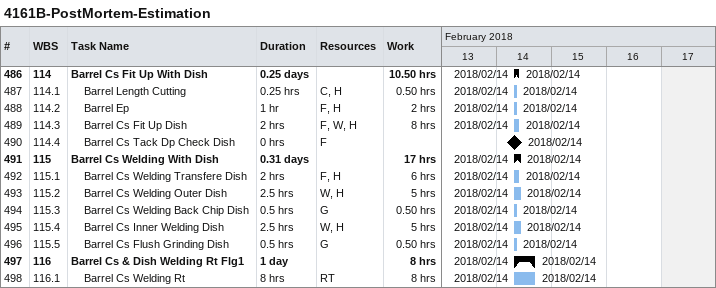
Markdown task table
4161B-PostMortem-Estimation

| ID | WBS | Task | Duration | Start | Finish | Resources | Work (h) |
|---|---|---|---|---|---|---|---|
| 486 | 114 | **Barrel Cs Fit Up With Dish** | 0.25d | 2018-02-14 | 2018-02-14 |  | 10.50 |
| 487 | 114.1 | Barrel Length Cutting | 0.25h | 2018-02-14 | 2018-02-14 | C, H | 0.50 |
| 488 | 114.2 | Barrel Ep | 1h | 2018-02-14 | 2018-02-14 | F, H | 2 |
| 489 | 114.3 | Barrel Cs Fit Up Dish | 2h | 2018-02-14 | 2018-02-14 | F, W, H | 8 |
| 490 | 114.4 | Barrel Cs Tack Dp Check Dish | 0h | 2018-02-14 | 2018-02-14 | F |  |
| 491 | 115 | **Barrel Cs Welding With Dish** | 0.31d | 2018-02-14 | 2018-02-14 |  | 17 |
| 492 | 115.1 | Barrel Cs Welding Transfere Dish | 2h | 2018-02-14 | 2018-02-14 | F, H | 6 |
| 493 | 115.2 | Barrel Cs Welding Outer Dish | 2.5h | 2018-02-14 | 2018-02-14 | W, H | 5 |
| 494 | 115.3 | Barrel Cs Welding Back Chip Dish | 0.5h | 2018-02-14 | 2018-02-14 | G | 0.50 |
| 495 | 115.4 | Barrel Cs Inner Welding Dish | 2.5h | 2018-02-14 | 2018-02-14 | W, H | 5 |
| 496 | 115.5 | Barrel Cs Flush Grinding Dish | 0.5h | 2018-02-14 | 2018-02-14 | G | 0.50 |
| 497 | 116 | **Barrel Cs & Dish Welding Rt Flg1** | 1d | 2018-02-14 | 2018-02-14 |  | 8 |
| 498 | 116.1 | Barrel Cs Welding Rt | 8h | 2018-02-14 | 2018-02-14 | RT | 8 |
